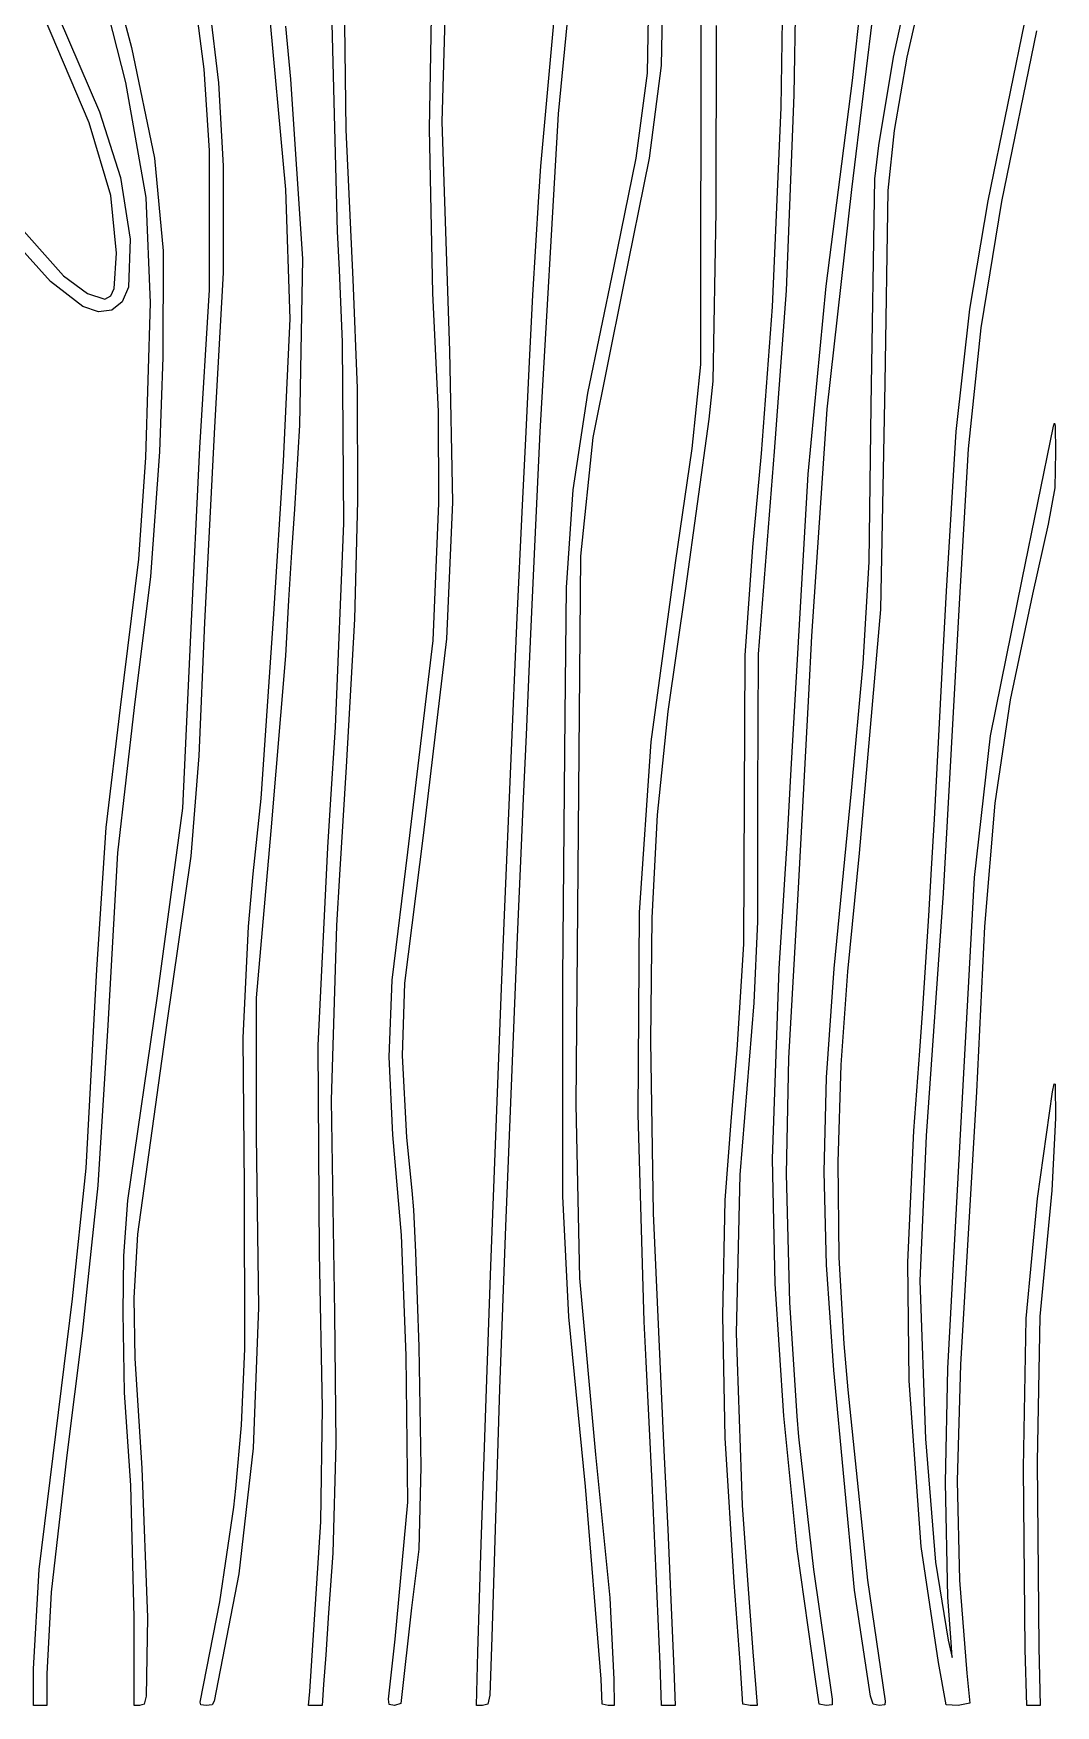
# Model space of a CAD drawing. Extents: x -18 to 75, y -24 to 95.
# Drawn here: x 36.3 to 75.4, y -24 to 39.9 of the extents above; entities that cross this region are included whole.
import ezdxf

# ---------------------------------------------------------------- set-up
doc = ezdxf.new("R2010")
doc.units = 0

msp = doc.modelspace()

# ---------------------------------------------------------------- linework, layer by layer
at = {"layer": 'Layer 1'}
for p, q in [((67.63011, 38.065578), (68.82392, 49.095378)), ((71.956995, 48.759319), (69.702661, 38.953364)), ((69.08405, 46.1461), (67.58983, 33.9)), ((38.471709, 45.436814), (40.086019, 39.325441)), ((64.909191, 37.035949), (65.018068, 45.597667)), ((39.874588, 37.985159), (37.988423, 45.310911)), ((45.982238, 33.899777), (44.978018, 44.806391)), ((59.800674, 38.343033), (59.902973, 44.201779)), ((60.421965, 44.113415), (60.323275, 38.641374)), ((65.515493, 44.609123), (65.390219, 37.521385)), ((47.949729, 32.294313), (47.669073, 43.495013)), ((48.176633, 43.799574), (48.272532, 36.177599)), ((69.189372, 38.952803), (70.130723, 43.233633)), ((61.836919, 27.21703), (61.850804, 42.67393)), ((42.859094, 38.500441), (42.481999, 41.396174)), ((52.06787, 40.897579), (51.946859, 36.48412)), ((55.720903, 34.795809), (56.319482, 41.342809)), ((56.822999, 41.301417), (56.384029, 36.797055)), ((38.474802, 36.447707), (36.758099, 40.45924)), ((37.322672, 40.444202), (38.869139, 36.871565)), ((43.070716, 40.855373), (43.404007, 37.97658)), ((51.464202, 36.214549), (51.545122, 40.510844)), ((72.812095, 33.466862), (74.31327, 40.806813)), ((45.973413, 40.135145), (46.166213, 38.119025)), ((62.417824, 40.163642), (62.402397, 33.078384)), ((74.651488, 39.963713), (73.326513, 33.448093)), ((40.086019, 39.325441), (40.967018, 35.097422)), ((43.069756, 35.393191), (42.859094, 38.500441)), ((59.363047, 35.093326), (59.800674, 38.343033)), ((60.323275, 38.641374), (59.862404, 35.102463)), ((68.640363, 35.579833), (69.189372, 38.952803)), ((69.702661, 38.953364), (69.214486, 36.14907)), ((40.642613, 33.601011), (39.874588, 37.985159)), ((43.404007, 37.97658), (43.59114, 34.801464)), ((46.166213, 38.119025), (46.617214, 31.259364)), ((66.62523, 30.203538), (67.63011, 38.065578)), ((65.390219, 37.521385), (65.094972, 30.045074)), ((39.301349, 33.67246), (38.474802, 36.447707)), ((38.869139, 36.871565), (39.667272, 34.358902)), ((51.946859, 36.48412), (52.238874, 27.73976)), ((56.384029, 36.797055), (55.681377, 24.640964)), ((64.578088, 29.414802), (64.909191, 37.035949)), ((48.272532, 36.177599), (48.547348, 30.465249)), ((51.602395, 29.942169), (51.464202, 36.214549)), ((69.214486, 36.14907), (68.975905, 33.862419)), ((43.064062, 30.068422), (43.069756, 35.393191)), ((68.485217, 34.310423), (68.640363, 35.579833)), ((40.967018, 35.097422), (41.302089, 31.555498)), ((43.59114, 34.801464), (43.592771, 30.724262)), ((55.642522, 33.638409), (55.720903, 34.795809)), ((58.514704, 30.906523), (59.363047, 35.093326)), ((59.862404, 35.102463), (58.852965, 30.128854)), ((39.667272, 34.358902), (40.038198, 32.003675)), ((46.147998, 28.966518), (45.982238, 33.899777)), ((67.58983, 33.9), (66.651054, 25.514431)), ((68.34123, 25.648563), (68.485217, 34.310423)), ((68.975905, 33.862419), (68.865615, 26.507299)), ((39.510205, 31.47313), (39.301349, 33.67246)), ((40.811234, 29.571889), (40.642613, 33.601011)), ((55.418678, 29.867509), (55.642522, 33.638409)), ((72.11115, 29.326613), (72.812095, 33.466862)), ((73.326513, 33.448093), (72.526984, 28.622851)), ((35.465547, 32.886528), (37.48491, 30.605706)), ((62.402397, 33.078384), (62.294348, 26.581984)), ((36.986102, 30.389157), (35.21316, 32.36924)), ((40.038198, 32.003675), (39.966837, 30.167552)), ((48.027873, 30.838223), (47.949729, 32.294313)), ((39.428966, 30.119503), (39.510205, 31.47313)), ((41.302089, 31.555498), (41.278619, 27.502414)), ((43.592771, 30.724262), (43.254153, 24.827154)), ((46.617214, 31.259364), (46.501741, 24.902225)), ((48.140502, 28.075393), (48.027873, 30.838223)), ((57.516801, 26.127302), (58.514704, 30.906523)), ((38.2212, 29.4384), (36.986102, 30.389157)), ((37.48491, 30.605706), (38.405054, 29.92812)), ((39.293641, 29.835986), (39.428966, 30.119503)), ((39.966837, 30.167552), (39.723857, 29.611131)), ((42.691463, 24.037791), (43.064062, 30.068422)), ((48.547348, 30.465249), (48.704407, 26.314551)), ((58.852965, 30.128854), (57.715615, 24.430354)), ((65.094972, 30.045074), (64.638676, 23.893885)), ((65.93765, 23.033351), (66.62523, 30.203538)), ((38.221227, 29.438454), (38.2212, 29.4384)), ((38.820618, 29.233871), (38.221227, 29.438454)), ((38.405054, 29.92812), (39.06962, 29.71253)), ((39.06962, 29.71253), (39.293641, 29.835986)), ((39.723857, 29.611131), (39.331639, 29.295667)), ((40.631635, 23.669731), (40.811234, 29.571889)), ((51.813356, 25.418814), (51.602395, 29.942169)), ((55.306046, 27.590039), (55.418678, 29.867509)), ((64.152698, 23.819149), (64.578088, 29.414802)), ((39.331639, 29.295667), (38.820618, 29.233871)), ((45.895858, 23.520477), (46.147998, 28.966518)), ((71.592454, 24.652621), (72.11115, 29.326613)), ((72.526984, 28.622851), (72.051466, 23.994465)), ((41.278619, 27.502414), (41.153451, 23.878314)), ((48.196585, 21.159047), (48.140502, 28.075393)), ((52.238874, 27.73976), (52.348531, 21.95274)), ((55.159178, 24.640529), (55.306046, 27.590039)), ((61.508407, 24.00372), (61.836919, 27.21703)), ((48.704407, 26.314551), (48.71424, 22.005739)), ((62.294348, 26.581984), (62.13647, 25.125894)), ((68.865615, 26.507299), (68.693565, 17.862389)), ((56.95482, 22.429826), (57.516801, 26.127302)), ((68.259046, 19.675438), (68.34123, 25.648563)), ((51.832149, 21.915009), (51.813356, 25.418814)), ((62.13647, 25.125894), (61.244426, 18.666834)), ((66.651054, 25.514431), (66.06125, 16.8376)), ((75.309659, 24.864603), (75.342663, 24.980874)), ((75.342663, 24.980874), (75.36475, 24.875151)), ((43.254153, 24.827154), (42.873136, 17.360034)), ((46.501741, 24.902225), (46.308605, 21.691355)), ((55.00982, 21.579009), (55.159178, 24.640529)), ((55.681377, 24.640964), (55.494439, 20.534044)), ((57.715615, 24.430354), (57.241115, 19.898854)), ((71.214065, 18.554813), (71.592454, 24.652621)), ((74.115159, 19.002913), (75.309659, 24.864603)), ((75.36475, 24.875151), (75.385467, 23.876659)), ((40.371508, 19.786831), (40.631635, 23.669731)), ((41.153451, 23.878314), (40.812967, 19.117163)), ((42.352303, 16.874711), (42.691463, 24.037791)), ((60.869606, 19.6379), (61.508407, 24.00372)), ((63.823658, 20.234929), (64.152698, 23.819149)), ((64.638676, 23.893885), (64.030426, 16.154853)), ((72.051466, 23.994465), (71.698518, 18.069413)), ((75.385467, 23.876659), (75.352085, 22.509793)), ((45.52639, 17.696117), (45.895858, 23.520477)), ((65.27611, 11.535738), (65.93765, 23.033351)), ((56.707151, 18.698498), (56.95482, 22.429826)), ((75.352085, 22.509793), (75.100208, 21.113819)), ((48.71424, 22.005739), (48.605913, 17.487634)), ((51.613692, 16.673412), (51.832149, 21.915009)), ((52.348531, 21.95274), (52.120887, 16.741069)), ((46.308605, 21.691355), (46.197861, 20.048585)), ((47.877705, 13.365193), (48.196585, 21.159047)), ((54.824073, 17.546759), (55.00982, 21.579009)), ((75.100208, 21.113819), (74.507855, 18.442869)), ((55.494439, 20.534044), (55.344542, 17.211174)), ((46.197861, 20.048585), (46.083321, 18.219145)), ((57.241115, 19.898854), (57.062629, -1.046446)), ((63.528325, 16.101058), (63.823658, 20.234929)), ((39.66299, 14.111821), (40.371508, 19.786831)), ((59.935507, 12.808936), (60.869606, 19.6379)), ((68.038558, 15.791963), (68.259046, 19.675438)), ((40.812967, 19.117163), (40.194562, 14.112254)), ((56.652184, 13.817723), (56.707151, 18.698498)), ((61.244426, 18.666834), (60.5741, 13.958141)), ((71.0983, 16.202673), (71.214065, 18.554813)), ((72.900989, 13.028733), (74.115159, 19.002913)), ((46.083321, 18.219145), (45.969642, 16.091705)), ((71.698518, 18.069413), (71.098348, 7.018113)), ((74.507855, 18.442869), (73.650391, 14.401828)), ((42.873136, 17.360034), (42.654916, 12.267533)), ((45.033831, 10.639687), (45.52639, 17.696117)), ((48.605913, 17.487634), (48.286321, 11.853439)), ((54.337381, 6.196759), (54.824073, 17.546759)), ((68.693565, 17.862389), (67.888413, 8.548899)), ((42.045172, 10.266301), (42.352303, 16.874711)), ((50.640698, 8.586209), (51.613692, 16.673412)), ((52.120887, 16.741069), (51.232821, 9.22134)), ((55.344542, 17.211174), (55.268644, 15.493734)), ((66.06125, 16.8376), (65.947802, 14.59746)), ((45.969642, 16.091705), (45.413507, 9.407945)), ((63.504507, 10.714349), (63.528325, 16.101058)), ((64.030426, 16.154853), (64.003061, 10.751785)), ((70.765027, 9.855623), (71.0983, 16.202673)), ((55.268644, 15.493734), (55.15836, 13.066914)), ((67.590954, 10.938333), (68.038558, 15.791963)), ((39.115978, 9.536424), (39.66299, 14.111821)), ((40.194562, 14.112254), (39.548337, 8.559704)), ((65.947802, 14.59746), (65.684622, 9.59449)), ((73.650391, 14.401828), (73.072046, 10.455429)), ((56.568477, 3.780423), (56.652184, 13.817723)), ((60.5741, 13.958141), (60.168288, 10.017143)), ((47.691438, 10.415683), (47.877705, 13.365193)), ((55.15836, 13.066914), (55.047633, 10.640094)), ((59.488876, 6.2843), (59.935507, 12.808936)), ((72.283463, 7.620636), (72.900989, 13.028733)), ((42.654916, 12.267533), (42.348008, 8.436824)), ((48.286321, 11.853439), (48.029313, 7.727849)), ((65.127441, 8.922248), (65.27611, 11.535738)), ((66.924284, 4.143253), (67.590954, 10.938333)), ((41.081683, 3.095751), (42.045172, 10.266301)), ((44.738726, 7.764847), (45.033831, 10.639687)), ((47.581665, 8.772913), (47.691438, 10.415683)), ((55.047633, 10.640094), (54.971377, 8.847984)), ((63.473873, 5.076859), (63.504507, 10.714349)), ((64.003061, 10.751785), (64.004691, 5.943789)), ((73.072046, 10.455429), (72.676958, 5.7518)), ((60.168288, 10.017143), (59.968202, 6.079391)), ((65.684622, 9.59449), (65.534951, 6.981)), ((70.652042, 7.951503), (70.765027, 9.855623)), ((38.768053, 4.105921), (39.115978, 9.536424)), ((45.413507, 9.407945), (44.853994, 3.026206)), ((51.232821, 9.22134), (50.516832, 3.58366)), ((39.548337, 8.559704), (39.177962, 1.978154)), ((42.348008, 8.436824), (41.417691, 1.977764)), ((47.216237, 1.205879), (47.581665, 8.772913)), ((50.044609, 3.699919), (50.640698, 8.586209)), ((54.971377, 8.847984), (54.822606, 5.338434)), ((65.051269, 7.764848), (65.127441, 8.922248)), ((67.888413, 8.548899), (67.443575, 4.031289)), ((44.550574, 5.748727), (44.738726, 7.764847)), ((48.029313, 7.727849), (47.917031, 5.786399)), ((64.977036, 6.532778), (65.051269, 7.764848)), ((70.539452, 6.159393), (70.652042, 7.951503)), ((71.885799, 0.148433), (72.283463, 7.620636)), ((64.902403, 5.338038), (64.977036, 6.532778)), ((65.534951, 6.981), (65.187094, 0.717854)), ((71.098348, 7.018113), (70.447445, -2.241127)), ((44.3548, 1.499936), (44.550574, 5.748727)), ((47.917031, 5.786399), (47.708708, -0.880019)), ((54.224707, 3.396589), (54.337381, 6.196759)), ((59.440298, -1.422471), (59.488876, 6.2843)), ((59.968202, 6.079391), (59.915056, 1.380434)), ((64.004691, 5.943789), (63.855569, 2.836635)), ((70.31497, 2.612513), (70.539452, 6.159393)), ((72.676958, 5.7518), (72.369265, -0.560931)), ((54.822606, 5.338434), (54.487456, -2.875396)), ((64.823708, 4.143298), (64.902403, 5.338038)), ((63.221294, 1.044429), (63.473873, 5.076859)), ((38.354254, -3.484695), (38.768053, 4.105921)), ((64.567309, -3.126602), (64.823708, 4.143298)), ((66.639732, -0.022481), (66.924284, 4.143253)), ((67.443575, 4.031289), (67.183259, 0.467114)), ((49.933704, 0.769247), (50.044609, 3.699919)), ((50.516832, 3.58366), (50.423749, 0.822005)), ((53.963606, -3.249151), (54.224707, 3.396589)), ((56.569324, -4.550617), (56.568477, 3.780423)), ((39.952524, -4.718856), (41.081683, 3.095751)), ((44.853994, 3.026206), (44.852896, -2.240755)), ((63.855569, 2.836635), (63.329995, -3.734435)), ((70.204158, 1.007083), (70.31497, 2.612513)), ((39.177962, 1.978154), (38.804771, -4.146902)), ((41.417691, 1.977764), (40.311743, -6.000983)), ((44.403539, -4.179803), (44.3548, 1.499936)), ((59.915056, 1.380434), (60.020395, -5.194607)), ((47.272152, -6.721387), (47.216237, 1.205879)), ((50.074747, -2.210551), (49.933704, 0.769247)), ((50.423749, 0.822005), (50.588669, -2.31537)), ((63.00415, -1.531731), (63.221294, 1.044429)), ((65.187094, 0.717854), (65.090725, -3.697)), ((69.970377, -2.054437), (70.204158, 1.007083)), ((67.183259, 0.467114), (67.069484, -3.256361)), ((71.271331, -11.126967), (71.885799, 0.148433)), ((66.544203, -3.622231), (66.639732, -0.022481)), ((72.369265, -0.560931), (71.758455, -10.977531)), ((74.690014, -4.645791), (75.273892, -0.561007)), ((75.273892, -0.561007), (75.333924, -0.262123)), ((75.333924, -0.262123), (75.365588, -0.268078)), ((75.365588, -0.268078), (75.385638, -1.573347)), ((47.708708, -0.880019), (47.845358, -9.035801)), ((57.062629, -1.046446), (57.194018, -7.68125)), ((59.672069, -9.3346), (59.440298, -1.422471)), ((62.763753, -4.705261), (63.00415, -1.531731)), ((75.385638, -1.573347), (75.247423, -4.336177)), ((44.852896, -2.240755), (44.939412, -8.807059)), ((50.394844, -6.038312), (50.074747, -2.210551)), ((50.588669, -2.31537), (50.790816, -4.33149)), ((69.740538, -7.069741), (69.970377, -2.054437)), ((70.447445, -2.241127), (70.196024, -7.778711)), ((54.487456, -2.875396), (54.375843, -5.712906)), ((64.677357, -7.898083), (64.567309, -3.126602)), ((37.83352, -8.476179), (38.354254, -3.484695)), ((53.812208, -7.206731), (53.963606, -3.249151)), ((63.329995, -3.734435), (63.184012, -9.784192)), ((65.090725, -3.697), (65.217057, -8.618387)), ((66.637536, -7.175463), (66.544203, -3.622231)), ((67.069484, -3.256361), (67.104882, -6.892236)), ((38.804771, -4.146902), (38.207683, -9.782546)), ((44.412034, -10.380263), (44.403539, -4.179803)), ((50.790816, -4.33149), (50.864806, -5.078201)), ((75.247423, -4.336177), (74.784147, -9.148187)), ((39.792331, -6.824822), (39.952524, -4.718856)), ((50.864806, -5.078201), (50.938559, -6.683631)), ((56.790287, -9.159832), (56.569324, -4.550617)), ((62.675272, -9.104458), (62.763753, -4.705261)), ((74.260122, -9.222867), (74.690014, -4.645791)), ((54.375843, -5.712906), (54.149467, -11.910616)), ((60.020395, -5.194607), (60.423098, -14.263166)), ((40.311743, -6.000983), (40.169945, -8.430185)), ((50.573724, -10.641641), (50.394844, -6.038312)), ((39.763423, -8.998849), (39.792331, -6.824822)), ((47.386884, -12.640076), (47.272152, -6.721387)), ((50.938559, -6.683631), (51.062954, -10.305191)), ((67.104882, -6.892236), (67.292081, -10.193611)), ((53.628792, -12.284371), (53.812208, -7.206731)), ((66.919571, -11.201647), (66.637536, -7.175463)), ((69.788857, -11.607587), (69.740538, -7.069741)), ((57.194018, -7.68125), (57.808392, -14.412646)), ((64.999729, -12.937343), (64.677357, -7.898083)), ((70.196024, -7.778711), (70.414716, -13.815127)), ((36.559096, -18.815611), (37.83352, -8.476179)), ((40.169945, -8.430185), (40.214261, -10.750036)), ((44.939412, -8.807059), (44.731848, -14.172125)), ((65.217057, -8.618387), (65.498228, -12.95623)), ((39.821431, -12.047348), (39.763423, -8.998849)), ((47.845358, -9.035801), (47.890215, -14.004752)), ((57.430268, -15.644317), (56.790287, -9.159832)), ((59.749703, -10.86536), (59.672069, -9.3346)), ((62.763753, -13.777811), (62.675272, -9.104458)), ((74.166417, -14.923684), (74.260122, -9.222867)), ((74.784147, -9.148187), (74.688121, -14.700336)), ((38.207683, -9.782546), (37.616702, -14.449496)), ((63.184012, -9.784192), (63.411946, -16.353835)), ((67.292081, -10.193611), (67.444128, -11.948381)), ((40.214261, -10.750036), (40.483752, -14.935246)), ((44.288661, -13.292443), (44.412034, -10.380263)), ((50.637541, -16.240758), (50.573724, -10.641641)), ((51.062954, -10.305191), (51.143735, -14.893094)), ((59.973629, -15.49498), (59.749703, -10.86536)), ((67.706231, -19.602157), (66.919571, -11.201647)), ((71.183269, -15.493466), (71.271331, -11.126967)), ((71.758455, -10.977531), (71.632553, -15.420471)), ((40.055788, -15.607249), (39.821431, -12.047348)), ((54.149467, -11.910616), (53.850989, -21.393866)), ((67.444128, -11.948381), (68.196806, -19.219623)), ((70.25263, -17.926548), (69.788857, -11.607587)), ((47.315685, -16.996387), (47.386884, -12.640076)), ((53.441007, -17.847381), (53.628792, -12.284371)), ((44.069372, -15.719263), (44.288661, -13.292443)), ((65.517453, -18.039508), (64.999729, -12.937343)), ((65.498228, -12.95623), (65.572235, -13.740279)), ((47.890215, -14.004752), (47.772158, -18.183031)), ((63.106845, -19.303481), (62.763753, -13.777811)), ((65.572235, -13.740279), (66.140271, -18.816921)), ((70.414716, -13.815127), (70.795734, -18.525874)), ((37.616702, -14.449496), (37.020001, -19.672175)), ((44.731848, -14.172125), (44.182926, -18.971181)), ((57.808392, -14.412646), (58.361188, -19.894628)), ((60.423098, -14.263166), (60.57212, -17.287356)), ((40.483752, -14.935246), (40.702872, -20.647596)), ((51.143735, -14.893094), (51.057902, -18.033661)), ((74.22805, -21.860967), (74.166417, -14.923684)), ((74.688121, -14.700336), (74.741658, -21.786287)), ((40.18502, -20.628899), (40.055788, -15.607249)), ((43.99125, -16.428639), (44.069372, -15.719263)), ((58.027983, -22.999437), (57.430268, -15.644317)), ((60.282798, -22.42074), (59.973629, -15.49498)), ((71.272742, -19.863497), (71.183269, -15.493466)), ((71.632553, -15.420471), (71.709872, -19.213516)), ((43.464833, -20.050189), (43.99125, -16.428639)), ((50.161276, -21.468941), (50.637541, -16.240758)), ((63.411946, -16.353835), (63.598938, -19.041995)), ((46.89919, -23.466397), (47.315685, -16.996387)), ((53.31944, -21.972971), (53.441007, -17.847381)), ((60.57212, -17.287356), (60.682096, -19.676836)), ((47.772158, -18.183031), (47.61765, -20.460501)), ((51.057902, -18.033661), (50.787344, -20.273801)), ((66.213559, -22.999702), (65.517453, -18.039508)), ((70.909817, -22.359987), (70.25263, -17.926548)), ((36.34161, -22.607679), (36.559096, -18.815611)), ((44.182926, -18.971181), (43.245366, -23.839455)), ((63.598938, -19.041995), (63.816382, -21.954175)), ((66.140271, -18.816921), (66.846525, -23.764879)), ((70.795734, -18.525874), (71.287685, -21.506267)), ((37.020001, -19.672175), (36.855688, -22.794006)), ((60.682096, -19.676836), (60.802876, -22.607686)), ((63.33525, -22.365001), (63.106845, -19.303481)), ((68.3116, -23.653077), (67.706231, -19.602157)), ((68.196806, -19.219623), (68.872238, -23.839781)), ((71.709872, -19.213516), (71.998485, -22.775591)), ((42.7155, -23.877089), (43.464833, -20.050189)), ((50.787344, -20.273801), (50.37896, -23.930571)), ((58.361188, -19.894628), (58.517531, -23.018506)), ((71.397114, -21.580937), (71.272742, -19.863497)), ((40.185124, -20.628938), (40.18502, -20.628899)), ((40.186253, -24.007818), (40.185124, -20.628938)), ((40.702872, -20.647596), (40.643964, -23.653116)), ((47.61765, -20.460501), (47.50442, -22.065931)), ((49.90882, -23.765081), (50.161276, -21.468941)), ((53.850989, -21.393866), (53.768972, -23.615336)), ((71.287685, -21.506267), (71.431136, -22.178308)), ((71.431136, -22.178308), (71.397114, -21.580937)), ((47.50442, -22.065931), (47.42353, -23.204671)), ((53.2695, -24.0075), (53.3196, -21.97271)), ((53.3196, -21.97271), (53.31944, -21.972971)), ((63.816382, -21.954175), (63.933592, -23.354255)), ((74.2908, -24.0075), (74.22805, -21.860967)), ((74.741658, -21.786287), (74.798977, -24.007757)), ((36.3409, -24.0075), (36.341747, -22.60741)), ((36.341747, -22.60741), (36.34161, -22.607679)), ((36.855688, -22.794006), (36.857099, -24.007416)), ((60.3327, -24.0075), (60.282798, -22.42074)), ((60.802876, -22.607686), (60.85272, -24.007776)), ((63.44574, -23.951761), (63.33525, -22.365001)), ((71.21213, -23.984087), (70.909817, -22.359987)), ((71.998485, -22.775591), (72.108125, -23.914331)), ((46.8519, -24.0075), (46.899299, -23.466133)), ((46.899299, -23.466133), (46.89919, -23.466397)), ((47.42353, -23.204671), (47.374347, -24.007387)), ((53.768972, -23.615336), (53.702565, -23.953514)), ((58.065391, -23.951496), (58.027983, -22.999437)), ((58.517531, -23.018506), (58.518377, -24.0079)), ((63.933592, -23.354255), (63.98251, -24.00763)), ((66.35848, -23.951761), (66.213559, -22.999702)), ((36.599, -24.0075), (36.3409, -24.0075)), ((36.857099, -24.007416), (36.599, -24.0075)), ((40.387023, -24.00781), (40.186253, -24.007818)), ((40.564609, -23.950935), (40.387023, -24.00781)), ((40.643964, -23.653116), (40.564609, -23.950935)), ((42.715567, -23.876791), (42.7155, -23.877089)), ((42.736162, -23.982251), (42.715567, -23.876791)), ((42.942708, -24.007465), (42.736162, -23.982251)), ((43.162813, -23.974302), (42.942708, -24.007465)), ((43.245366, -23.839455), (43.162813, -23.974302)), ((47.1131, -24.0075), (46.8519, -24.0075)), ((47.374347, -24.007387), (47.1131, -24.0075)), ((49.908894, -23.764681), (49.90882, -23.765081)), ((49.925425, -23.972022), (49.908894, -23.764681)), ((50.132606, -24.007364), (49.925425, -23.972022)), ((50.37896, -23.930571), (50.132606, -24.007364)), ((53.499032, -24.007359), (53.2695, -24.0075)), ((53.702565, -23.953514), (53.499032, -24.007359)), ((58.2944, -24.0075), (58.065391, -23.951496)), ((58.518377, -24.0079), (58.2944, -24.0075)), ((60.5927, -24.0075), (60.3327, -24.0075)), ((60.85272, -24.007776), (60.5927, -24.0075)), ((63.44587, -23.951496), (63.44574, -23.951761)), ((63.7145, -24.0075), (63.44587, -23.951496)), ((63.98251, -24.00763), (63.7145, -24.0075)), ((66.358555, -23.951558), (66.35848, -23.951761)), ((66.623302, -24.007562), (66.358555, -23.951558)), ((66.846577, -23.974709), (66.623302, -24.007562)), ((66.846525, -23.764879), (66.846577, -23.974709)), ((68.311632, -23.653103), (68.3116, -23.653077)), ((68.413071, -23.958629), (68.311632, -23.653103)), ((68.65029, -24.007791), (68.413071, -23.958629)), ((68.863419, -23.980139), (68.65029, -24.007791)), ((68.872238, -23.839781), (68.863419, -23.980139)), ((71.21222, -23.983992), (71.21213, -23.984087)), ((71.660247, -24.00767), (71.21222, -23.983992)), ((72.108125, -23.914331), (71.660247, -24.00767)), ((74.5449, -24.0075), (74.2908, -24.0075)), ((74.798977, -24.007757), (74.5449, -24.0075))]:
    msp.add_line(p, q, dxfattribs=at)

doc.saveas('drawing.dxf')
